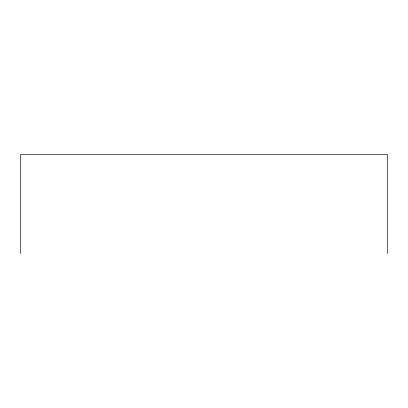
<?xml version="1.0" encoding="UTF-8"?>
<svg xmlns="http://www.w3.org/2000/svg" width="408" height="408" viewBox="0 0 408 408"><rect width="100%" height="100%" fill="white"/><g stroke="black" fill="none" stroke-linecap="round" stroke-linejoin="round"><path stroke-width="0.61" d="M387.6 253.496L387.6 154.505L20.4 154.505L20.4 253.496"/></g></svg>
